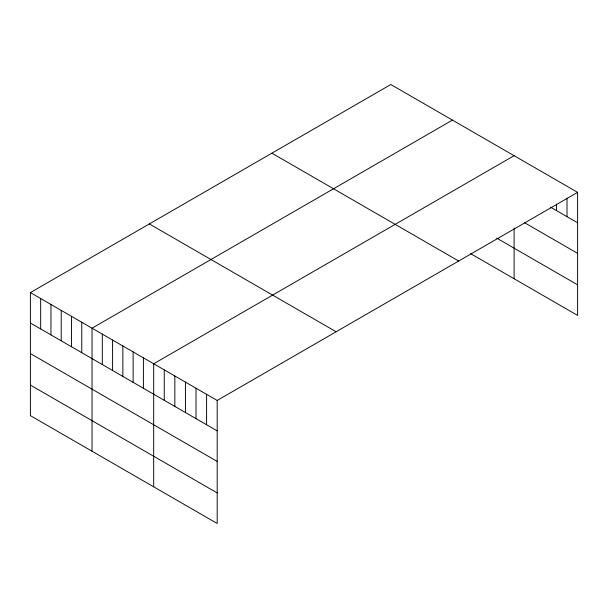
<?xml version="1.0" encoding="UTF-8"?>
<svg xmlns="http://www.w3.org/2000/svg" width="608" height="608" viewBox="0 0 608 608"><rect width="100%" height="100%" fill="white"/><g stroke="black" fill="none" stroke-linecap="round" stroke-linejoin="round"><path stroke-width="0.91" d="M30.4 292.6L217.185 400.444L217.185 523.48L30.4 415.644L30.4 292.6L390.815 84.52L577.6 192.356L577.6 315.4L470.63 253.642M452.458 120.103L92.036 328.191L92.036 451.227M514.094 155.694L153.68 363.774L153.68 486.818M217.185 400.444L577.6 192.356M550.734 207.267L577.6 222.779M524.681 222.786L577.6 253.346M496.706 238.131L577.6 284.833M271.882 153.186L458.66 261.022M149.34 223.934L336.118 331.77M30.4 323.023L217.185 430.867M30.4 353.59L217.185 461.426M30.4 385.077L217.185 492.921M567.013 198.231L567.013 216.668M556.434 204.106L556.434 210.558M514.094 228.053L514.094 278.73M206.598 394.326L206.598 424.756M196.012 388.216L196.012 418.646M185.432 382.105L185.432 412.528M174.846 375.995L174.846 406.418M164.259 369.884L164.259 400.307M143.404 357.846L143.404 388.269M133.129 351.91L133.129 382.333M122.854 345.982L122.854 376.405M112.586 340.054L112.586 370.477M102.311 334.119L102.311 364.542M81.768 322.255L81.768 352.678M71.493 316.327L71.493 346.75M61.218 310.399L61.218 340.822M50.943 304.464L50.943 334.886M40.675 298.536L40.675 328.958"/></g></svg>
